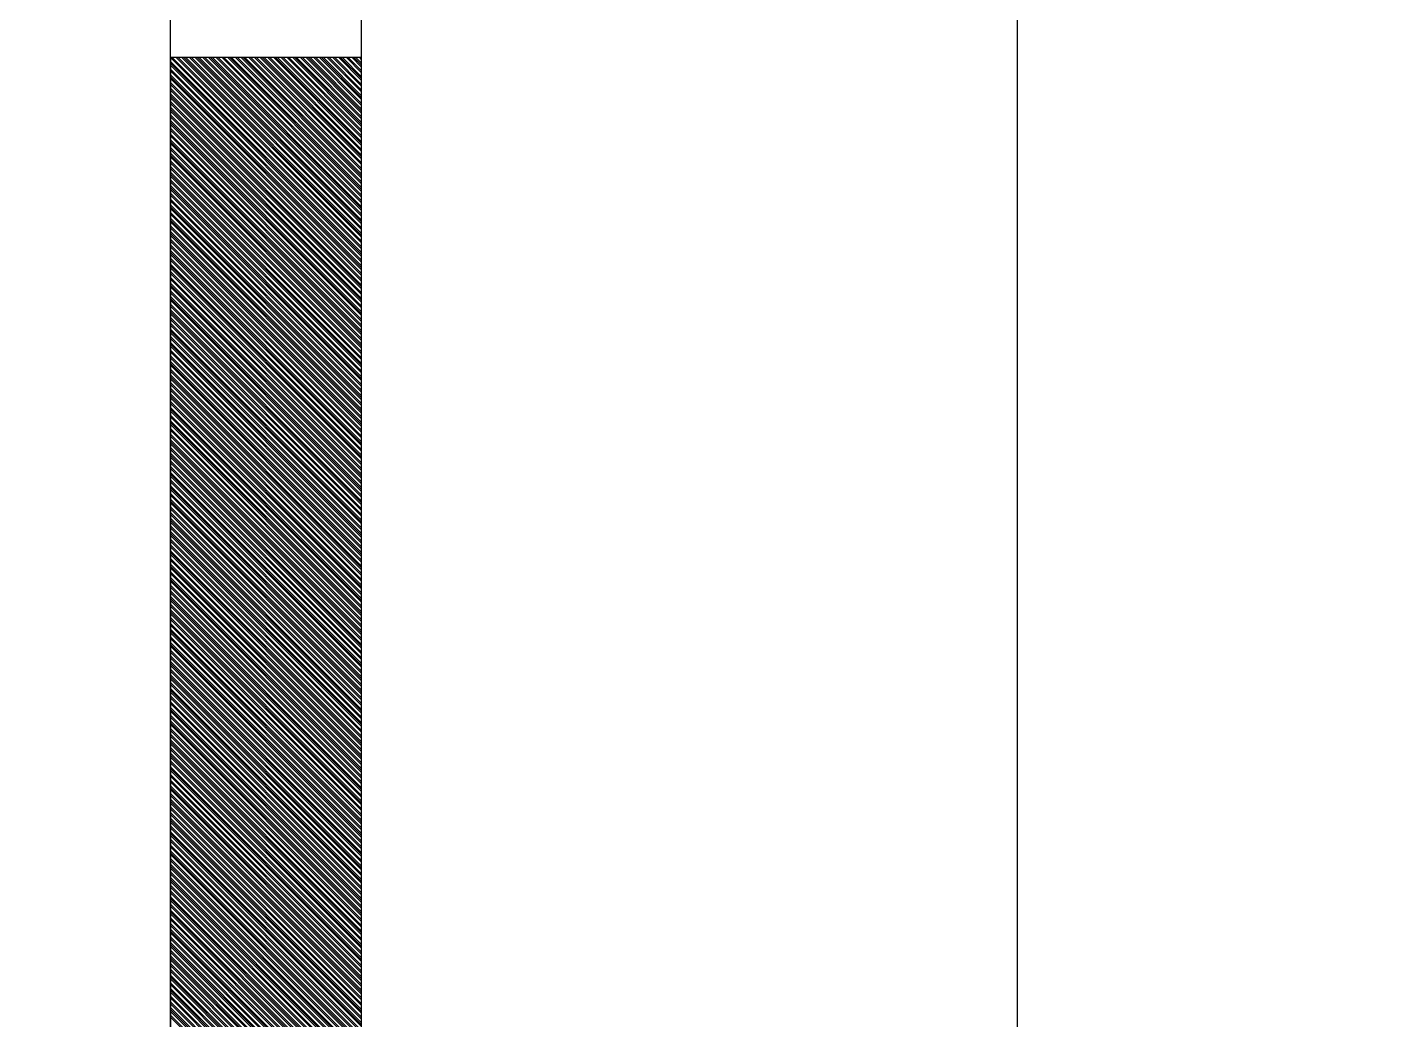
# Model space of a CAD drawing. Extents: x 731154 to 731744, y 4379381 to 4380408.
# Drawn here: x 731392.92 to 731399.99, y 4380335.97 to 4380341.17 of the extents above; entities that cross this region are included whole.
import ezdxf

# ---------------------------------------------------------------- set-up
doc = ezdxf.new("R2010")
doc.units = 0
doc.layers.get('0').update_dxf_attribs({"linetype": 'CONTINUOUS'})

msp = doc.modelspace()

# ---------------------------------------------------------------- linework, layer by layer
at = {"color": 0, "linetype": 'CONTINUOUS'}
for p, q in [((731393.67, 4380281.01), (731393.67, 4380381.01)), ((731393.67, 4380281.01), (731393.67, 4380381.01)), ((731394.67, 4380281.01), (731394.67, 4380381.01)), ((731394.67, 4380281.01), (731394.67, 4380381.01)), ((731394.67, 4380340.01), (731393.67, 4380341.01)), ((731394.67, 4380340.01), (731393.67, 4380341.01)), ((731394.67, 4380339.99), (731393.67, 4380340.99)), ((731394.67, 4380339.99), (731393.67, 4380340.99)), ((731394.67, 4380339.98), (731393.67, 4380340.98)), ((731394.67, 4380339.98), (731393.67, 4380340.98)), ((731394.67, 4380339.97), (731393.67, 4380340.97)), ((731394.67, 4380339.97), (731393.67, 4380340.97)), ((731394.67, 4380339.95), (731393.67, 4380340.95)), ((731394.67, 4380339.95), (731393.67, 4380340.95)), ((731394.67, 4380340.02), (731393.68, 4380341.01)), ((731394.67, 4380340.02), (731393.68, 4380341.01)), ((731394.67, 4380340.04), (731393.7, 4380341.01)), ((731394.67, 4380340.04), (731393.7, 4380341.01)), ((731394.67, 4380340.05), (731393.71, 4380341.01)), ((731394.67, 4380340.05), (731393.71, 4380341.01)), ((731394.67, 4380340.07), (731393.73, 4380341.01)), ((731394.67, 4380340.07), (731393.73, 4380341.01)), ((731394.67, 4380340.08), (731393.74, 4380341.01)), ((731394.67, 4380340.08), (731393.74, 4380341.01)), ((731394.67, 4380340.09), (731393.75, 4380341.01)), ((731394.67, 4380340.09), (731393.75, 4380341.01)), ((731394.67, 4380340.11), (731393.77, 4380341.01)), ((731394.67, 4380340.11), (731393.77, 4380341.01)), ((731394.67, 4380340.12), (731393.78, 4380341.01)), ((731394.67, 4380340.12), (731393.78, 4380341.01)), ((731394.67, 4380340.14), (731393.8, 4380341.01)), ((731394.67, 4380340.14), (731393.8, 4380341.01)), ((731394.67, 4380340.15), (731393.81, 4380341.01)), ((731394.67, 4380340.15), (731393.81, 4380341.01)), ((731394.67, 4380340.16), (731393.82, 4380341.01)), ((731394.67, 4380340.16), (731393.82, 4380341.01)), ((731394.67, 4380340.18), (731393.84, 4380341.01)), ((731394.67, 4380340.18), (731393.84, 4380341.01)), ((731394.67, 4380340.19), (731393.85, 4380341.01)), ((731394.67, 4380340.19), (731393.85, 4380341.01)), ((731394.67, 4380340.21), (731393.87, 4380341.01)), ((731394.67, 4380340.21), (731393.87, 4380341.01)), ((731394.67, 4380340.22), (731393.88, 4380341.01)), ((731394.67, 4380340.22), (731393.88, 4380341.01)), ((731394.67, 4380340.23), (731393.89, 4380341.01)), ((731394.67, 4380340.23), (731393.89, 4380341.01)), ((731394.67, 4380340.25), (731393.91, 4380341.01)), ((731394.67, 4380340.25), (731393.91, 4380341.01)), ((731394.67, 4380340.26), (731393.92, 4380341.01)), ((731394.67, 4380340.26), (731393.92, 4380341.01)), ((731394.67, 4380340.28), (731393.94, 4380341.01)), ((731394.67, 4380340.28), (731393.94, 4380341.01)), ((731394.67, 4380340.29), (731393.95, 4380341.01)), ((731394.67, 4380340.29), (731393.95, 4380341.01)), ((731394.67, 4380340.31), (731393.97, 4380341.01)), ((731394.67, 4380340.31), (731393.97, 4380341.01)), ((731394.67, 4380340.32), (731393.98, 4380341.01)), ((731394.67, 4380340.32), (731393.98, 4380341.01)), ((731394.67, 4380340.33), (731393.99, 4380341.01)), ((731394.67, 4380340.33), (731393.99, 4380341.01)), ((731394.67, 4380340.35), (731394.01, 4380341.01)), ((731394.67, 4380340.35), (731394.01, 4380341.01)), ((731394.67, 4380340.36), (731394.02, 4380341.01)), ((731394.67, 4380340.36), (731394.02, 4380341.01)), ((731394.67, 4380340.38), (731394.04, 4380341.01)), ((731394.67, 4380340.38), (731394.04, 4380341.01)), ((731394.67, 4380340.39), (731394.05, 4380341.01)), ((731394.67, 4380340.39), (731394.05, 4380341.01)), ((731394.67, 4380340.4), (731394.06, 4380341.01)), ((731394.67, 4380340.4), (731394.06, 4380341.01)), ((731394.67, 4380340.42), (731394.08, 4380341.01)), ((731394.67, 4380340.42), (731394.08, 4380341.01)), ((731394.67, 4380340.43), (731394.09, 4380341.01)), ((731394.67, 4380340.43), (731394.09, 4380341.01)), ((731394.67, 4380340.45), (731394.11, 4380341.01)), ((731394.67, 4380340.45), (731394.11, 4380341.01)), ((731394.67, 4380340.46), (731394.12, 4380341.01)), ((731394.67, 4380340.46), (731394.12, 4380341.01)), ((731394.67, 4380340.48), (731394.14, 4380341.01)), ((731394.67, 4380340.48), (731394.14, 4380341.01)), ((731394.67, 4380340.49), (731394.15, 4380341.01)), ((731394.67, 4380340.49), (731394.15, 4380341.01)), ((731394.67, 4380340.5), (731394.16, 4380341.01)), ((731394.67, 4380340.5), (731394.16, 4380341.01)), ((731394.67, 4380340.52), (731394.18, 4380341.01)), ((731394.67, 4380340.52), (731394.18, 4380341.01)), ((731394.67, 4380340.53), (731394.19, 4380341.01)), ((731394.67, 4380340.53), (731394.19, 4380341.01)), ((731394.67, 4380340.55), (731394.21, 4380341.01)), ((731394.67, 4380340.55), (731394.21, 4380341.01)), ((731394.67, 4380340.56), (731394.22, 4380341.01)), ((731394.67, 4380340.56), (731394.22, 4380341.01)), ((731394.67, 4380340.57), (731394.23, 4380341.01)), ((731394.67, 4380340.57), (731394.23, 4380341.01)), ((731394.67, 4380340.59), (731394.25, 4380341.01)), ((731394.67, 4380340.59), (731394.25, 4380341.01)), ((731394.67, 4380340.6), (731394.26, 4380341.01)), ((731394.67, 4380340.6), (731394.26, 4380341.01)), ((731394.67, 4380340.62), (731394.28, 4380341.01)), ((731394.67, 4380340.62), (731394.28, 4380341.01)), ((731394.67, 4380340.63), (731394.29, 4380341.01)), ((731394.67, 4380340.63), (731394.29, 4380341.01)), ((731394.67, 4380340.65), (731394.31, 4380341.01)), ((731394.67, 4380340.65), (731394.31, 4380341.01)), ((731394.67, 4380340.66), (731394.32, 4380341.01)), ((731394.67, 4380340.66), (731394.32, 4380341.01)), ((731394.67, 4380340.67), (731394.33, 4380341.01)), ((731394.67, 4380340.67), (731394.33, 4380341.01)), ((731394.67, 4380340.69), (731394.35, 4380341.01)), ((731394.67, 4380340.69), (731394.35, 4380341.01)), ((731394.67, 4380340.7), (731394.36, 4380341.01)), ((731394.67, 4380340.7), (731394.36, 4380341.01)), ((731394.67, 4380340.72), (731394.38, 4380341.01)), ((731394.67, 4380340.72), (731394.38, 4380341.01)), ((731394.67, 4380340.73), (731394.39, 4380341.01)), ((731394.67, 4380340.73), (731394.39, 4380341.01)), ((731394.67, 4380340.74), (731394.4, 4380341.01)), ((731394.67, 4380340.74), (731394.4, 4380341.01)), ((731394.67, 4380340.76), (731394.42, 4380341.01)), ((731394.67, 4380340.76), (731394.42, 4380341.01)), ((731394.67, 4380340.77), (731394.43, 4380341.01)), ((731394.67, 4380340.77), (731394.43, 4380341.01)), ((731394.67, 4380340.79), (731394.45, 4380341.01)), ((731394.67, 4380340.79), (731394.45, 4380341.01)), ((731394.67, 4380340.8), (731394.46, 4380341.01)), ((731394.67, 4380340.8), (731394.46, 4380341.01)), ((731394.67, 4380340.81), (731394.47, 4380341.01)), ((731394.67, 4380340.81), (731394.47, 4380341.01)), ((731394.67, 4380340.83), (731394.49, 4380341.01)), ((731394.67, 4380340.83), (731394.49, 4380341.01)), ((731394.67, 4380340.84), (731394.5, 4380341.01)), ((731394.67, 4380340.84), (731394.5, 4380341.01)), ((731394.67, 4380340.86), (731394.52, 4380341.01)), ((731394.67, 4380340.86), (731394.52, 4380341.01)), ((731394.67, 4380340.87), (731394.53, 4380341.01)), ((731394.67, 4380340.87), (731394.53, 4380341.01)), ((731394.67, 4380340.89), (731394.55, 4380341.01)), ((731394.67, 4380340.89), (731394.55, 4380341.01)), ((731394.67, 4380340.9), (731394.56, 4380341.01)), ((731394.67, 4380340.9), (731394.56, 4380341.01)), ((731394.67, 4380340.91), (731394.57, 4380341.01)), ((731394.67, 4380340.91), (731394.57, 4380341.01)), ((731394.67, 4380340.93), (731394.59, 4380341.01)), ((731394.67, 4380340.93), (731394.59, 4380341.01)), ((731394.67, 4380340.94), (731394.6, 4380341.01)), ((731394.67, 4380340.94), (731394.6, 4380341.01)), ((731394.67, 4380340.96), (731394.62, 4380341.01)), ((731394.67, 4380340.96), (731394.62, 4380341.01)), ((731394.67, 4380340.97), (731394.63, 4380341.01)), ((731394.67, 4380340.97), (731394.63, 4380341.01)), ((731394.67, 4380340.98), (731394.64, 4380341.01)), ((731394.67, 4380340.98), (731394.64, 4380341.01)), ((731394.67, 4380341), (731394.66, 4380341.01)), ((731394.67, 4380341), (731394.66, 4380341.01)), ((731394.67, 4380339.94), (731393.67, 4380340.94)), ((731394.67, 4380339.94), (731393.67, 4380340.94)), ((731394.67, 4380339.92), (731393.67, 4380340.92)), ((731394.67, 4380339.92), (731393.67, 4380340.92)), ((731394.67, 4380339.91), (731393.67, 4380340.91)), ((731394.67, 4380339.91), (731393.67, 4380340.91)), ((731394.67, 4380339.9), (731393.67, 4380340.9)), ((731394.67, 4380339.9), (731393.67, 4380340.9)), ((731394.67, 4380339.88), (731393.67, 4380340.88)), ((731394.67, 4380339.88), (731393.67, 4380340.88)), ((731394.67, 4380339.87), (731393.67, 4380340.87)), ((731394.67, 4380339.87), (731393.67, 4380340.87)), ((731394.67, 4380339.85), (731393.67, 4380340.85)), ((731394.67, 4380339.85), (731393.67, 4380340.85)), ((731394.67, 4380339.84), (731393.67, 4380340.84)), ((731394.67, 4380339.84), (731393.67, 4380340.84)), ((731394.67, 4380339.82), (731393.67, 4380340.82)), ((731394.67, 4380339.82), (731393.67, 4380340.82)), ((731394.67, 4380339.81), (731393.67, 4380340.81)), ((731394.67, 4380339.81), (731393.67, 4380340.81)), ((731394.67, 4380339.8), (731393.67, 4380340.8)), ((731394.67, 4380339.8), (731393.67, 4380340.8)), ((731394.67, 4380339.78), (731393.67, 4380340.78)), ((731394.67, 4380339.78), (731393.67, 4380340.78)), ((731394.67, 4380339.77), (731393.67, 4380340.77)), ((731394.67, 4380339.77), (731393.67, 4380340.77)), ((731394.67, 4380339.75), (731393.67, 4380340.75)), ((731394.67, 4380339.75), (731393.67, 4380340.75)), ((731394.67, 4380339.74), (731393.67, 4380340.74)), ((731394.67, 4380339.74), (731393.67, 4380340.74)), ((731394.67, 4380339.73), (731393.67, 4380340.73)), ((731394.67, 4380339.73), (731393.67, 4380340.73)), ((731394.67, 4380339.71), (731393.67, 4380340.71)), ((731394.67, 4380339.71), (731393.67, 4380340.71)), ((731394.67, 4380339.7), (731393.67, 4380340.7)), ((731394.67, 4380339.7), (731393.67, 4380340.7)), ((731394.67, 4380339.68), (731393.67, 4380340.68)), ((731394.67, 4380339.68), (731393.67, 4380340.68)), ((731394.67, 4380339.67), (731393.67, 4380340.67)), ((731394.67, 4380339.67), (731393.67, 4380340.67)), ((731394.67, 4380339.66), (731393.67, 4380340.66)), ((731394.67, 4380339.66), (731393.67, 4380340.66)), ((731394.67, 4380339.64), (731393.67, 4380340.64)), ((731394.67, 4380339.64), (731393.67, 4380340.64)), ((731394.67, 4380339.63), (731393.67, 4380340.63)), ((731394.67, 4380339.63), (731393.67, 4380340.63)), ((731394.67, 4380339.61), (731393.67, 4380340.61)), ((731394.67, 4380339.61), (731393.67, 4380340.61)), ((731394.67, 4380339.6), (731393.67, 4380340.6)), ((731394.67, 4380339.6), (731393.67, 4380340.6)), ((731394.67, 4380339.58), (731393.67, 4380340.58)), ((731394.67, 4380339.58), (731393.67, 4380340.58)), ((731394.67, 4380339.57), (731393.67, 4380340.57)), ((731394.67, 4380339.57), (731393.67, 4380340.57)), ((731394.67, 4380339.56), (731393.67, 4380340.56)), ((731394.67, 4380339.56), (731393.67, 4380340.56)), ((731394.67, 4380339.54), (731393.67, 4380340.54)), ((731394.67, 4380339.54), (731393.67, 4380340.54)), ((731394.67, 4380339.53), (731393.67, 4380340.53)), ((731394.67, 4380339.53), (731393.67, 4380340.53)), ((731394.67, 4380339.51), (731393.67, 4380340.51)), ((731394.67, 4380339.51), (731393.67, 4380340.51)), ((731394.67, 4380339.5), (731393.67, 4380340.5)), ((731394.67, 4380339.5), (731393.67, 4380340.5)), ((731394.67, 4380339.49), (731393.67, 4380340.49)), ((731394.67, 4380339.49), (731393.67, 4380340.49)), ((731394.67, 4380339.47), (731393.67, 4380340.47)), ((731394.67, 4380339.47), (731393.67, 4380340.47)), ((731394.67, 4380339.46), (731393.67, 4380340.46)), ((731394.67, 4380339.46), (731393.67, 4380340.46)), ((731394.67, 4380339.44), (731393.67, 4380340.44)), ((731394.67, 4380339.44), (731393.67, 4380340.44)), ((731394.67, 4380339.43), (731393.67, 4380340.43)), ((731394.67, 4380339.43), (731393.67, 4380340.43)), ((731394.67, 4380339.41), (731393.67, 4380340.41)), ((731394.67, 4380339.41), (731393.67, 4380340.41)), ((731394.67, 4380339.4), (731393.67, 4380340.4)), ((731394.67, 4380339.4), (731393.67, 4380340.4)), ((731394.67, 4380339.39), (731393.67, 4380340.39)), ((731394.67, 4380339.39), (731393.67, 4380340.39)), ((731394.67, 4380339.37), (731393.67, 4380340.37)), ((731394.67, 4380339.37), (731393.67, 4380340.37)), ((731394.67, 4380339.36), (731393.67, 4380340.36)), ((731394.67, 4380339.36), (731393.67, 4380340.36)), ((731394.67, 4380339.34), (731393.67, 4380340.34)), ((731394.67, 4380339.34), (731393.67, 4380340.34)), ((731394.67, 4380339.33), (731393.67, 4380340.33)), ((731394.67, 4380339.33), (731393.67, 4380340.33)), ((731394.67, 4380339.32), (731393.67, 4380340.32)), ((731394.67, 4380339.32), (731393.67, 4380340.32)), ((731394.67, 4380339.3), (731393.67, 4380340.3)), ((731394.67, 4380339.3), (731393.67, 4380340.3)), ((731394.67, 4380339.29), (731393.67, 4380340.29)), ((731394.67, 4380339.29), (731393.67, 4380340.29)), ((731394.67, 4380339.27), (731393.67, 4380340.27)), ((731394.67, 4380339.27), (731393.67, 4380340.27)), ((731394.67, 4380339.26), (731393.67, 4380340.26)), ((731394.67, 4380339.26), (731393.67, 4380340.26)), ((731394.67, 4380339.24), (731393.67, 4380340.24)), ((731394.67, 4380339.24), (731393.67, 4380340.24)), ((731394.67, 4380339.23), (731393.67, 4380340.23)), ((731394.67, 4380339.23), (731393.67, 4380340.23)), ((731394.67, 4380339.22), (731393.67, 4380340.22)), ((731394.67, 4380339.22), (731393.67, 4380340.22)), ((731394.67, 4380339.2), (731393.67, 4380340.2)), ((731394.67, 4380339.2), (731393.67, 4380340.2)), ((731394.67, 4380339.19), (731393.67, 4380340.19)), ((731394.67, 4380339.19), (731393.67, 4380340.19)), ((731394.67, 4380339.17), (731393.67, 4380340.17)), ((731394.67, 4380339.17), (731393.67, 4380340.17)), ((731394.67, 4380339.16), (731393.67, 4380340.16)), ((731394.67, 4380339.16), (731393.67, 4380340.16)), ((731394.67, 4380339.15), (731393.67, 4380340.15)), ((731394.67, 4380339.15), (731393.67, 4380340.15)), ((731394.67, 4380339.13), (731393.67, 4380340.13)), ((731394.67, 4380339.13), (731393.67, 4380340.13)), ((731394.67, 4380339.12), (731393.67, 4380340.12)), ((731394.67, 4380339.12), (731393.67, 4380340.12)), ((731394.67, 4380339.1), (731393.67, 4380340.1)), ((731394.67, 4380339.1), (731393.67, 4380340.1)), ((731394.67, 4380339.09), (731393.67, 4380340.09)), ((731394.67, 4380339.09), (731393.67, 4380340.09)), ((731394.67, 4380339.08), (731393.67, 4380340.08)), ((731394.67, 4380339.08), (731393.67, 4380340.08)), ((731394.67, 4380339.06), (731393.67, 4380340.06)), ((731394.67, 4380339.06), (731393.67, 4380340.06)), ((731394.67, 4380339.05), (731393.67, 4380340.05)), ((731394.67, 4380339.05), (731393.67, 4380340.05)), ((731394.67, 4380339.03), (731393.67, 4380340.03)), ((731394.67, 4380339.03), (731393.67, 4380340.03)), ((731394.67, 4380339.02), (731393.67, 4380340.02)), ((731394.67, 4380339.02), (731393.67, 4380340.02)), ((731394.67, 4380339), (731393.67, 4380340)), ((731394.67, 4380339), (731393.67, 4380340)), ((731394.67, 4380338.99), (731393.67, 4380339.99)), ((731394.67, 4380338.99), (731393.67, 4380339.99)), ((731394.67, 4380338.98), (731393.67, 4380339.98)), ((731394.67, 4380338.98), (731393.67, 4380339.98)), ((731394.67, 4380338.96), (731393.67, 4380339.96)), ((731394.67, 4380338.96), (731393.67, 4380339.96)), ((731394.67, 4380338.95), (731393.67, 4380339.95)), ((731394.67, 4380338.95), (731393.67, 4380339.95)), ((731394.67, 4380338.93), (731393.67, 4380339.93)), ((731394.67, 4380338.93), (731393.67, 4380339.93)), ((731394.67, 4380338.92), (731393.67, 4380339.92)), ((731394.67, 4380338.92), (731393.67, 4380339.92)), ((731394.67, 4380338.91), (731393.67, 4380339.91)), ((731394.67, 4380338.91), (731393.67, 4380339.91)), ((731394.67, 4380338.89), (731393.67, 4380339.89)), ((731394.67, 4380338.89), (731393.67, 4380339.89)), ((731394.67, 4380338.88), (731393.67, 4380339.88)), ((731394.67, 4380338.88), (731393.67, 4380339.88)), ((731394.67, 4380338.86), (731393.67, 4380339.86)), ((731394.67, 4380338.86), (731393.67, 4380339.86)), ((731394.67, 4380338.85), (731393.67, 4380339.85)), ((731394.67, 4380338.85), (731393.67, 4380339.85)), ((731394.67, 4380338.83), (731393.67, 4380339.83)), ((731394.67, 4380338.83), (731393.67, 4380339.83)), ((731394.67, 4380338.82), (731393.67, 4380339.82)), ((731394.67, 4380338.82), (731393.67, 4380339.82)), ((731394.67, 4380338.81), (731393.67, 4380339.81)), ((731394.67, 4380338.81), (731393.67, 4380339.81)), ((731394.67, 4380338.79), (731393.67, 4380339.79)), ((731394.67, 4380338.79), (731393.67, 4380339.79)), ((731394.67, 4380338.78), (731393.67, 4380339.78)), ((731394.67, 4380338.78), (731393.67, 4380339.78)), ((731394.67, 4380338.76), (731393.67, 4380339.76)), ((731394.67, 4380338.76), (731393.67, 4380339.76)), ((731394.67, 4380338.75), (731393.67, 4380339.75)), ((731394.67, 4380338.75), (731393.67, 4380339.75)), ((731394.67, 4380338.74), (731393.67, 4380339.74)), ((731394.67, 4380338.74), (731393.67, 4380339.74)), ((731394.67, 4380338.72), (731393.67, 4380339.72)), ((731394.67, 4380338.72), (731393.67, 4380339.72)), ((731394.67, 4380338.71), (731393.67, 4380339.71)), ((731394.67, 4380338.71), (731393.67, 4380339.71)), ((731394.67, 4380338.69), (731393.67, 4380339.69)), ((731394.67, 4380338.69), (731393.67, 4380339.69)), ((731394.67, 4380338.68), (731393.67, 4380339.68)), ((731394.67, 4380338.68), (731393.67, 4380339.68)), ((731394.67, 4380338.67), (731393.67, 4380339.67)), ((731394.67, 4380338.67), (731393.67, 4380339.67)), ((731394.67, 4380338.65), (731393.67, 4380339.65)), ((731394.67, 4380338.65), (731393.67, 4380339.65)), ((731394.67, 4380338.64), (731393.67, 4380339.64)), ((731394.67, 4380338.64), (731393.67, 4380339.64)), ((731394.67, 4380338.62), (731393.67, 4380339.62)), ((731394.67, 4380338.62), (731393.67, 4380339.62)), ((731394.67, 4380338.61), (731393.67, 4380339.61)), ((731394.67, 4380338.61), (731393.67, 4380339.61)), ((731394.67, 4380338.59), (731393.67, 4380339.59)), ((731394.67, 4380338.59), (731393.67, 4380339.59)), ((731394.67, 4380338.58), (731393.67, 4380339.58)), ((731394.67, 4380338.58), (731393.67, 4380339.58)), ((731394.67, 4380338.57), (731393.67, 4380339.57)), ((731394.67, 4380338.57), (731393.67, 4380339.57)), ((731394.67, 4380338.55), (731393.67, 4380339.55)), ((731394.67, 4380338.55), (731393.67, 4380339.55)), ((731394.67, 4380338.54), (731393.67, 4380339.54)), ((731394.67, 4380338.54), (731393.67, 4380339.54)), ((731394.67, 4380338.52), (731393.67, 4380339.52)), ((731394.67, 4380338.52), (731393.67, 4380339.52)), ((731394.67, 4380338.51), (731393.67, 4380339.51)), ((731394.67, 4380338.51), (731393.67, 4380339.51)), ((731394.67, 4380338.5), (731393.67, 4380339.5)), ((731394.67, 4380338.5), (731393.67, 4380339.5)), ((731394.67, 4380338.48), (731393.67, 4380339.48)), ((731394.67, 4380338.48), (731393.67, 4380339.48)), ((731394.67, 4380338.47), (731393.67, 4380339.47)), ((731394.67, 4380338.47), (731393.67, 4380339.47)), ((731394.67, 4380338.45), (731393.67, 4380339.45)), ((731394.67, 4380338.45), (731393.67, 4380339.45)), ((731394.67, 4380338.44), (731393.67, 4380339.44)), ((731394.67, 4380338.44), (731393.67, 4380339.44)), ((731394.67, 4380338.42), (731393.67, 4380339.42)), ((731394.67, 4380338.42), (731393.67, 4380339.42)), ((731394.67, 4380338.41), (731393.67, 4380339.41)), ((731394.67, 4380338.41), (731393.67, 4380339.41)), ((731394.67, 4380338.4), (731393.67, 4380339.4)), ((731394.67, 4380338.4), (731393.67, 4380339.4)), ((731394.67, 4380338.38), (731393.67, 4380339.38)), ((731394.67, 4380338.38), (731393.67, 4380339.38)), ((731394.67, 4380338.37), (731393.67, 4380339.37)), ((731394.67, 4380338.37), (731393.67, 4380339.37)), ((731394.67, 4380338.35), (731393.67, 4380339.35)), ((731394.67, 4380338.35), (731393.67, 4380339.35)), ((731394.67, 4380338.34), (731393.67, 4380339.34)), ((731394.67, 4380338.34), (731393.67, 4380339.34)), ((731394.67, 4380338.33), (731393.67, 4380339.33)), ((731394.67, 4380338.33), (731393.67, 4380339.33)), ((731394.67, 4380338.31), (731393.67, 4380339.31)), ((731394.67, 4380338.31), (731393.67, 4380339.31)), ((731394.67, 4380338.3), (731393.67, 4380339.3)), ((731394.67, 4380338.3), (731393.67, 4380339.3)), ((731394.67, 4380338.28), (731393.67, 4380339.28)), ((731394.67, 4380338.28), (731393.67, 4380339.28)), ((731394.67, 4380338.27), (731393.67, 4380339.27)), ((731394.67, 4380338.27), (731393.67, 4380339.27)), ((731394.67, 4380338.25), (731393.67, 4380339.25)), ((731394.67, 4380338.25), (731393.67, 4380339.25)), ((731394.67, 4380338.24), (731393.67, 4380339.24)), ((731394.67, 4380338.24), (731393.67, 4380339.24)), ((731394.67, 4380338.23), (731393.67, 4380339.23)), ((731394.67, 4380338.23), (731393.67, 4380339.23)), ((731394.67, 4380338.21), (731393.67, 4380339.21)), ((731394.67, 4380338.21), (731393.67, 4380339.21)), ((731394.67, 4380338.2), (731393.67, 4380339.2)), ((731394.67, 4380338.2), (731393.67, 4380339.2)), ((731394.67, 4380338.18), (731393.67, 4380339.18)), ((731394.67, 4380338.18), (731393.67, 4380339.18)), ((731394.67, 4380338.17), (731393.67, 4380339.17)), ((731394.67, 4380338.17), (731393.67, 4380339.17)), ((731394.67, 4380338.16), (731393.67, 4380339.16)), ((731394.67, 4380338.16), (731393.67, 4380339.16)), ((731394.67, 4380338.14), (731393.67, 4380339.14)), ((731394.67, 4380338.14), (731393.67, 4380339.14)), ((731394.67, 4380338.13), (731393.67, 4380339.13)), ((731394.67, 4380338.13), (731393.67, 4380339.13)), ((731394.67, 4380338.11), (731393.67, 4380339.11)), ((731394.67, 4380338.11), (731393.67, 4380339.11)), ((731394.67, 4380338.1), (731393.67, 4380339.1)), ((731394.67, 4380338.1), (731393.67, 4380339.1)), ((731394.67, 4380338.09), (731393.67, 4380339.09)), ((731394.67, 4380338.09), (731393.67, 4380339.09)), ((731394.67, 4380338.07), (731393.67, 4380339.07)), ((731394.67, 4380338.07), (731393.67, 4380339.07)), ((731394.67, 4380338.06), (731393.67, 4380339.06)), ((731394.67, 4380338.06), (731393.67, 4380339.06)), ((731394.67, 4380338.04), (731393.67, 4380339.04)), ((731394.67, 4380338.04), (731393.67, 4380339.04)), ((731394.67, 4380338.03), (731393.67, 4380339.03)), ((731394.67, 4380338.03), (731393.67, 4380339.03)), ((731394.67, 4380338.01), (731393.67, 4380339.01)), ((731394.67, 4380338.01), (731393.67, 4380339.01)), ((731394.67, 4380338), (731393.67, 4380339)), ((731394.67, 4380338), (731393.67, 4380339)), ((731394.67, 4380337.99), (731393.67, 4380338.99)), ((731394.67, 4380337.99), (731393.67, 4380338.99)), ((731394.67, 4380337.97), (731393.67, 4380338.97)), ((731394.67, 4380337.97), (731393.67, 4380338.97)), ((731394.67, 4380337.96), (731393.67, 4380338.96)), ((731394.67, 4380337.96), (731393.67, 4380338.96)), ((731394.67, 4380337.94), (731393.67, 4380338.94)), ((731394.67, 4380337.94), (731393.67, 4380338.94)), ((731394.67, 4380337.93), (731393.67, 4380338.93)), ((731394.67, 4380337.93), (731393.67, 4380338.93)), ((731394.67, 4380337.92), (731393.67, 4380338.92)), ((731394.67, 4380337.92), (731393.67, 4380338.92)), ((731394.67, 4380337.9), (731393.67, 4380338.9)), ((731394.67, 4380337.9), (731393.67, 4380338.9)), ((731394.67, 4380337.89), (731393.67, 4380338.89)), ((731394.67, 4380337.89), (731393.67, 4380338.89)), ((731394.67, 4380337.87), (731393.67, 4380338.87)), ((731394.67, 4380337.87), (731393.67, 4380338.87)), ((731394.67, 4380337.86), (731393.67, 4380338.86)), ((731394.67, 4380337.86), (731393.67, 4380338.86)), ((731394.67, 4380337.84), (731393.67, 4380338.84)), ((731394.67, 4380337.84), (731393.67, 4380338.84)), ((731394.67, 4380337.83), (731393.67, 4380338.83)), ((731394.67, 4380337.83), (731393.67, 4380338.83)), ((731394.67, 4380337.82), (731393.67, 4380338.82)), ((731394.67, 4380337.82), (731393.67, 4380338.82)), ((731394.67, 4380337.8), (731393.67, 4380338.8)), ((731394.67, 4380337.8), (731393.67, 4380338.8)), ((731394.67, 4380337.79), (731393.67, 4380338.79)), ((731394.67, 4380337.79), (731393.67, 4380338.79)), ((731394.67, 4380337.77), (731393.67, 4380338.77)), ((731394.67, 4380337.77), (731393.67, 4380338.77)), ((731394.67, 4380337.76), (731393.67, 4380338.76)), ((731394.67, 4380337.76), (731393.67, 4380338.76)), ((731394.67, 4380337.75), (731393.67, 4380338.75)), ((731394.67, 4380337.75), (731393.67, 4380338.75)), ((731394.67, 4380337.73), (731393.67, 4380338.73)), ((731394.67, 4380337.73), (731393.67, 4380338.73)), ((731394.67, 4380337.72), (731393.67, 4380338.72)), ((731394.67, 4380337.72), (731393.67, 4380338.72)), ((731394.67, 4380337.7), (731393.67, 4380338.7)), ((731394.67, 4380337.7), (731393.67, 4380338.7)), ((731394.67, 4380337.69), (731393.67, 4380338.69)), ((731394.67, 4380337.69), (731393.67, 4380338.69)), ((731394.67, 4380337.68), (731393.67, 4380338.68)), ((731394.67, 4380337.68), (731393.67, 4380338.68)), ((731394.67, 4380337.66), (731393.67, 4380338.66)), ((731394.67, 4380337.66), (731393.67, 4380338.66)), ((731394.67, 4380337.65), (731393.67, 4380338.65)), ((731394.67, 4380337.65), (731393.67, 4380338.65)), ((731394.67, 4380337.63), (731393.67, 4380338.63)), ((731394.67, 4380337.63), (731393.67, 4380338.63)), ((731394.67, 4380337.62), (731393.67, 4380338.62)), ((731394.67, 4380337.62), (731393.67, 4380338.62)), ((731394.67, 4380337.6), (731393.67, 4380338.6)), ((731394.67, 4380337.6), (731393.67, 4380338.6)), ((731394.67, 4380337.59), (731393.67, 4380338.59)), ((731394.67, 4380337.59), (731393.67, 4380338.59)), ((731394.67, 4380337.58), (731393.67, 4380338.58)), ((731394.67, 4380337.58), (731393.67, 4380338.58)), ((731394.67, 4380337.56), (731393.67, 4380338.56)), ((731394.67, 4380337.56), (731393.67, 4380338.56)), ((731394.67, 4380337.55), (731393.67, 4380338.55)), ((731394.67, 4380337.55), (731393.67, 4380338.55)), ((731394.67, 4380337.53), (731393.67, 4380338.53)), ((731394.67, 4380337.53), (731393.67, 4380338.53)), ((731394.67, 4380337.52), (731393.67, 4380338.52)), ((731394.67, 4380337.52), (731393.67, 4380338.52)), ((731394.67, 4380337.51), (731393.67, 4380338.51)), ((731394.67, 4380337.51), (731393.67, 4380338.51)), ((731394.67, 4380337.49), (731393.67, 4380338.49)), ((731394.67, 4380337.49), (731393.67, 4380338.49)), ((731394.67, 4380337.48), (731393.67, 4380338.48)), ((731394.67, 4380337.48), (731393.67, 4380338.48)), ((731394.67, 4380337.46), (731393.67, 4380338.46)), ((731394.67, 4380337.46), (731393.67, 4380338.46)), ((731394.67, 4380337.45), (731393.67, 4380338.45)), ((731394.67, 4380337.45), (731393.67, 4380338.45)), ((731394.67, 4380337.43), (731393.67, 4380338.43)), ((731394.67, 4380337.43), (731393.67, 4380338.43)), ((731394.67, 4380337.42), (731393.67, 4380338.42)), ((731394.67, 4380337.42), (731393.67, 4380338.42)), ((731394.67, 4380337.41), (731393.67, 4380338.41)), ((731394.67, 4380337.41), (731393.67, 4380338.41)), ((731394.67, 4380337.39), (731393.67, 4380338.39)), ((731394.67, 4380337.39), (731393.67, 4380338.39)), ((731394.67, 4380337.38), (731393.67, 4380338.38)), ((731394.67, 4380337.38), (731393.67, 4380338.38)), ((731394.67, 4380337.36), (731393.67, 4380338.36)), ((731394.67, 4380337.36), (731393.67, 4380338.36)), ((731394.67, 4380337.35), (731393.67, 4380338.35)), ((731394.67, 4380337.35), (731393.67, 4380338.35)), ((731394.67, 4380337.34), (731393.67, 4380338.34)), ((731394.67, 4380337.34), (731393.67, 4380338.34)), ((731394.67, 4380337.32), (731393.67, 4380338.32)), ((731394.67, 4380337.32), (731393.67, 4380338.32)), ((731394.67, 4380337.31), (731393.67, 4380338.31)), ((731394.67, 4380337.31), (731393.67, 4380338.31)), ((731394.67, 4380337.29), (731393.67, 4380338.29)), ((731394.67, 4380337.29), (731393.67, 4380338.29)), ((731394.67, 4380337.28), (731393.67, 4380338.28)), ((731394.67, 4380337.28), (731393.67, 4380338.28)), ((731394.67, 4380337.27), (731393.67, 4380338.27)), ((731394.67, 4380337.27), (731393.67, 4380338.27)), ((731394.67, 4380337.25), (731393.67, 4380338.25)), ((731394.67, 4380337.25), (731393.67, 4380338.25)), ((731394.67, 4380337.24), (731393.67, 4380338.24)), ((731394.67, 4380337.24), (731393.67, 4380338.24)), ((731394.67, 4380337.22), (731393.67, 4380338.22)), ((731394.67, 4380337.22), (731393.67, 4380338.22)), ((731394.67, 4380337.21), (731393.67, 4380338.21)), ((731394.67, 4380337.21), (731393.67, 4380338.21)), ((731394.67, 4380337.19), (731393.67, 4380338.19)), ((731394.67, 4380337.19), (731393.67, 4380338.19)), ((731394.67, 4380337.18), (731393.67, 4380338.18)), ((731394.67, 4380337.18), (731393.67, 4380338.18)), ((731394.67, 4380337.17), (731393.67, 4380338.17)), ((731394.67, 4380337.17), (731393.67, 4380338.17)), ((731394.67, 4380337.15), (731393.67, 4380338.15)), ((731394.67, 4380337.15), (731393.67, 4380338.15)), ((731394.67, 4380337.14), (731393.67, 4380338.14)), ((731394.67, 4380337.14), (731393.67, 4380338.14)), ((731394.67, 4380337.12), (731393.67, 4380338.12)), ((731394.67, 4380337.12), (731393.67, 4380338.12)), ((731394.67, 4380337.11), (731393.67, 4380338.11)), ((731394.67, 4380337.11), (731393.67, 4380338.11)), ((731394.67, 4380337.1), (731393.67, 4380338.1)), ((731394.67, 4380337.1), (731393.67, 4380338.1)), ((731394.67, 4380337.08), (731393.67, 4380338.08)), ((731394.67, 4380337.08), (731393.67, 4380338.08)), ((731394.67, 4380337.07), (731393.67, 4380338.07)), ((731394.67, 4380337.07), (731393.67, 4380338.07)), ((731394.67, 4380337.05), (731393.67, 4380338.05)), ((731394.67, 4380337.05), (731393.67, 4380338.05)), ((731394.67, 4380337.04), (731393.67, 4380338.04)), ((731394.67, 4380337.04), (731393.67, 4380338.04)), ((731394.67, 4380337.02), (731393.67, 4380338.02)), ((731394.67, 4380337.02), (731393.67, 4380338.02)), ((731394.67, 4380337.01), (731393.67, 4380338.01)), ((731394.67, 4380337.01), (731393.67, 4380338.01)), ((731394.67, 4380337), (731393.67, 4380338)), ((731394.67, 4380337), (731393.67, 4380338)), ((731394.67, 4380336.98), (731393.67, 4380337.98)), ((731394.67, 4380336.98), (731393.67, 4380337.98)), ((731394.67, 4380336.97), (731393.67, 4380337.97)), ((731394.67, 4380336.97), (731393.67, 4380337.97)), ((731394.67, 4380336.95), (731393.67, 4380337.95)), ((731394.67, 4380336.95), (731393.67, 4380337.95)), ((731394.67, 4380336.94), (731393.67, 4380337.94)), ((731394.67, 4380336.94), (731393.67, 4380337.94)), ((731394.67, 4380336.93), (731393.67, 4380337.93)), ((731394.67, 4380336.93), (731393.67, 4380337.93)), ((731394.67, 4380336.91), (731393.67, 4380337.91)), ((731394.67, 4380336.91), (731393.67, 4380337.91)), ((731394.67, 4380336.9), (731393.67, 4380337.9)), ((731394.67, 4380336.9), (731393.67, 4380337.9)), ((731394.67, 4380336.88), (731393.67, 4380337.88)), ((731394.67, 4380336.88), (731393.67, 4380337.88)), ((731394.67, 4380336.87), (731393.67, 4380337.87)), ((731394.67, 4380336.87), (731393.67, 4380337.87)), ((731394.67, 4380336.85), (731393.67, 4380337.85)), ((731394.67, 4380336.85), (731393.67, 4380337.85)), ((731394.67, 4380336.84), (731393.67, 4380337.84)), ((731394.67, 4380336.84), (731393.67, 4380337.84)), ((731394.67, 4380336.83), (731393.67, 4380337.83)), ((731394.67, 4380336.83), (731393.67, 4380337.83)), ((731394.67, 4380336.81), (731393.67, 4380337.81)), ((731394.67, 4380336.81), (731393.67, 4380337.81)), ((731394.67, 4380336.8), (731393.67, 4380337.8)), ((731394.67, 4380336.8), (731393.67, 4380337.8)), ((731394.67, 4380336.78), (731393.67, 4380337.78)), ((731394.67, 4380336.78), (731393.67, 4380337.78)), ((731394.67, 4380336.77), (731393.67, 4380337.77)), ((731394.67, 4380336.77), (731393.67, 4380337.77)), ((731394.67, 4380336.76), (731393.67, 4380337.76)), ((731394.67, 4380336.76), (731393.67, 4380337.76)), ((731394.67, 4380336.74), (731393.67, 4380337.74)), ((731394.67, 4380336.74), (731393.67, 4380337.74)), ((731394.67, 4380336.73), (731393.67, 4380337.73)), ((731394.67, 4380336.73), (731393.67, 4380337.73)), ((731394.67, 4380336.71), (731393.67, 4380337.71)), ((731394.67, 4380336.71), (731393.67, 4380337.71)), ((731394.67, 4380336.7), (731393.67, 4380337.7)), ((731394.67, 4380336.7), (731393.67, 4380337.7)), ((731394.67, 4380336.69), (731393.67, 4380337.69)), ((731394.67, 4380336.69), (731393.67, 4380337.69)), ((731394.67, 4380336.67), (731393.67, 4380337.67)), ((731394.67, 4380336.67), (731393.67, 4380337.67)), ((731394.67, 4380336.66), (731393.67, 4380337.66)), ((731394.67, 4380336.66), (731393.67, 4380337.66)), ((731394.67, 4380336.64), (731393.67, 4380337.64)), ((731394.67, 4380336.64), (731393.67, 4380337.64)), ((731394.67, 4380336.63), (731393.67, 4380337.63)), ((731394.67, 4380336.63), (731393.67, 4380337.63)), ((731394.67, 4380336.61), (731393.67, 4380337.61)), ((731394.67, 4380336.61), (731393.67, 4380337.61)), ((731394.67, 4380336.6), (731393.67, 4380337.6)), ((731394.67, 4380336.6), (731393.67, 4380337.6)), ((731394.67, 4380336.59), (731393.67, 4380337.59)), ((731394.67, 4380336.59), (731393.67, 4380337.59)), ((731394.67, 4380336.57), (731393.67, 4380337.57)), ((731394.67, 4380336.57), (731393.67, 4380337.57)), ((731394.67, 4380336.56), (731393.67, 4380337.56)), ((731394.67, 4380336.56), (731393.67, 4380337.56)), ((731394.67, 4380336.54), (731393.67, 4380337.54)), ((731394.67, 4380336.54), (731393.67, 4380337.54)), ((731394.67, 4380336.53), (731393.67, 4380337.53)), ((731394.67, 4380336.53), (731393.67, 4380337.53)), ((731394.67, 4380336.52), (731393.67, 4380337.52)), ((731394.67, 4380336.52), (731393.67, 4380337.52)), ((731394.67, 4380336.5), (731393.67, 4380337.5)), ((731394.67, 4380336.5), (731393.67, 4380337.5)), ((731394.67, 4380336.49), (731393.67, 4380337.49)), ((731394.67, 4380336.49), (731393.67, 4380337.49)), ((731394.67, 4380336.47), (731393.67, 4380337.47)), ((731394.67, 4380336.47), (731393.67, 4380337.47)), ((731394.67, 4380336.46), (731393.67, 4380337.46)), ((731394.67, 4380336.46), (731393.67, 4380337.46)), ((731394.67, 4380336.44), (731393.67, 4380337.44)), ((731394.67, 4380336.44), (731393.67, 4380337.44)), ((731394.67, 4380336.43), (731393.67, 4380337.43)), ((731394.67, 4380336.43), (731393.67, 4380337.43)), ((731394.67, 4380336.42), (731393.67, 4380337.42)), ((731394.67, 4380336.42), (731393.67, 4380337.42)), ((731394.67, 4380336.4), (731393.67, 4380337.4)), ((731394.67, 4380336.4), (731393.67, 4380337.4)), ((731394.67, 4380336.39), (731393.67, 4380337.39)), ((731394.67, 4380336.39), (731393.67, 4380337.39)), ((731394.67, 4380336.37), (731393.67, 4380337.37)), ((731394.67, 4380336.37), (731393.67, 4380337.37)), ((731394.67, 4380336.36), (731393.67, 4380337.36)), ((731394.67, 4380336.36), (731393.67, 4380337.36)), ((731394.67, 4380336.35), (731393.67, 4380337.35)), ((731394.67, 4380336.35), (731393.67, 4380337.35)), ((731394.67, 4380336.33), (731393.67, 4380337.33)), ((731394.67, 4380336.33), (731393.67, 4380337.33)), ((731394.67, 4380336.32), (731393.67, 4380337.32)), ((731394.67, 4380336.32), (731393.67, 4380337.32)), ((731394.67, 4380336.3), (731393.67, 4380337.3)), ((731394.67, 4380336.3), (731393.67, 4380337.3)), ((731394.67, 4380336.29), (731393.67, 4380337.29)), ((731394.67, 4380336.29), (731393.67, 4380337.29)), ((731394.67, 4380336.28), (731393.67, 4380337.28)), ((731394.67, 4380336.28), (731393.67, 4380337.28)), ((731394.67, 4380336.26), (731393.67, 4380337.26)), ((731394.67, 4380336.26), (731393.67, 4380337.26)), ((731394.67, 4380336.25), (731393.67, 4380337.25)), ((731394.67, 4380336.25), (731393.67, 4380337.25)), ((731394.67, 4380336.23), (731393.67, 4380337.23)), ((731394.67, 4380336.23), (731393.67, 4380337.23)), ((731394.67, 4380336.22), (731393.67, 4380337.22)), ((731394.67, 4380336.22), (731393.67, 4380337.22)), ((731394.67, 4380336.2), (731393.67, 4380337.2)), ((731394.67, 4380336.2), (731393.67, 4380337.2)), ((731394.67, 4380336.19), (731393.67, 4380337.19)), ((731394.67, 4380336.19), (731393.67, 4380337.19)), ((731394.67, 4380336.18), (731393.67, 4380337.18)), ((731394.67, 4380336.18), (731393.67, 4380337.18)), ((731394.67, 4380336.16), (731393.67, 4380337.16)), ((731394.67, 4380336.16), (731393.67, 4380337.16)), ((731394.67, 4380336.15), (731393.67, 4380337.15)), ((731394.67, 4380336.15), (731393.67, 4380337.15)), ((731394.67, 4380336.13), (731393.67, 4380337.13)), ((731394.67, 4380336.13), (731393.67, 4380337.13)), ((731394.67, 4380336.12), (731393.67, 4380337.12)), ((731394.67, 4380336.12), (731393.67, 4380337.12)), ((731394.67, 4380336.11), (731393.67, 4380337.11)), ((731394.67, 4380336.11), (731393.67, 4380337.11)), ((731394.67, 4380336.09), (731393.67, 4380337.09)), ((731394.67, 4380336.09), (731393.67, 4380337.09)), ((731394.67, 4380336.08), (731393.67, 4380337.08)), ((731394.67, 4380336.08), (731393.67, 4380337.08)), ((731394.67, 4380336.06), (731393.67, 4380337.06)), ((731394.67, 4380336.06), (731393.67, 4380337.06)), ((731394.67, 4380336.05), (731393.67, 4380337.05)), ((731394.67, 4380336.05), (731393.67, 4380337.05)), ((731394.67, 4380336.03), (731393.67, 4380337.03)), ((731394.67, 4380336.03), (731393.67, 4380337.03)), ((731394.67, 4380336.02), (731393.67, 4380337.02)), ((731394.67, 4380336.02), (731393.67, 4380337.02)), ((731394.67, 4380336.01), (731393.67, 4380337.01)), ((731394.67, 4380336.01), (731393.67, 4380337.01)), ((731394.67, 4380335.99), (731393.67, 4380336.99)), ((731394.67, 4380335.99), (731393.67, 4380336.99)), ((731394.67, 4380335.98), (731393.67, 4380336.98)), ((731394.67, 4380335.98), (731393.67, 4380336.98)), ((731394.67, 4380335.96), (731393.67, 4380336.96)), ((731394.67, 4380335.96), (731393.67, 4380336.96)), ((731394.67, 4380335.95), (731393.67, 4380336.95)), ((731394.67, 4380335.95), (731393.67, 4380336.95)), ((731394.67, 4380335.94), (731393.67, 4380336.94)), ((731394.67, 4380335.94), (731393.67, 4380336.94)), ((731394.67, 4380335.92), (731393.67, 4380336.92)), ((731394.67, 4380335.92), (731393.67, 4380336.92)), ((731394.67, 4380335.91), (731393.67, 4380336.91)), ((731394.67, 4380335.91), (731393.67, 4380336.91)), ((731394.67, 4380335.89), (731393.67, 4380336.89)), ((731394.67, 4380335.89), (731393.67, 4380336.89)), ((731394.67, 4380335.88), (731393.67, 4380336.88)), ((731394.67, 4380335.88), (731393.67, 4380336.88)), ((731394.67, 4380335.86), (731393.67, 4380336.86)), ((731394.67, 4380335.86), (731393.67, 4380336.86)), ((731394.67, 4380335.85), (731393.67, 4380336.85)), ((731394.67, 4380335.85), (731393.67, 4380336.85)), ((731394.67, 4380335.84), (731393.67, 4380336.84)), ((731394.67, 4380335.84), (731393.67, 4380336.84)), ((731394.67, 4380335.82), (731393.67, 4380336.82)), ((731394.67, 4380335.82), (731393.67, 4380336.82)), ((731394.67, 4380335.81), (731393.67, 4380336.81)), ((731394.67, 4380335.81), (731393.67, 4380336.81)), ((731394.67, 4380335.79), (731393.67, 4380336.79)), ((731394.67, 4380335.79), (731393.67, 4380336.79)), ((731394.67, 4380335.78), (731393.67, 4380336.78)), ((731394.67, 4380335.78), (731393.67, 4380336.78)), ((731394.67, 4380335.77), (731393.67, 4380336.77)), ((731394.67, 4380335.77), (731393.67, 4380336.77)), ((731394.67, 4380335.75), (731393.67, 4380336.75)), ((731394.67, 4380335.75), (731393.67, 4380336.75)), ((731394.67, 4380335.74), (731393.67, 4380336.74)), ((731394.67, 4380335.74), (731393.67, 4380336.74)), ((731394.67, 4380335.72), (731393.67, 4380336.72)), ((731394.67, 4380335.72), (731393.67, 4380336.72)), ((731394.67, 4380335.71), (731393.67, 4380336.71)), ((731394.67, 4380335.71), (731393.67, 4380336.71)), ((731394.67, 4380335.7), (731393.67, 4380336.7)), ((731394.67, 4380335.7), (731393.67, 4380336.7)), ((731394.67, 4380335.68), (731393.67, 4380336.68)), ((731394.67, 4380335.68), (731393.67, 4380336.68)), ((731394.67, 4380335.67), (731393.67, 4380336.67)), ((731394.67, 4380335.67), (731393.67, 4380336.67)), ((731394.67, 4380335.65), (731393.67, 4380336.65)), ((731394.67, 4380335.65), (731393.67, 4380336.65)), ((731394.67, 4380335.64), (731393.67, 4380336.64)), ((731394.67, 4380335.64), (731393.67, 4380336.64)), ((731394.67, 4380335.62), (731393.67, 4380336.62)), ((731394.67, 4380335.62), (731393.67, 4380336.62)), ((731394.67, 4380335.61), (731393.67, 4380336.61)), ((731394.67, 4380335.61), (731393.67, 4380336.61)), ((731394.67, 4380335.6), (731393.67, 4380336.6)), ((731394.67, 4380335.6), (731393.67, 4380336.6)), ((731394.67, 4380335.58), (731393.67, 4380336.58)), ((731394.67, 4380335.58), (731393.67, 4380336.58)), ((731394.67, 4380335.57), (731393.67, 4380336.57)), ((731394.67, 4380335.57), (731393.67, 4380336.57)), ((731394.67, 4380335.55), (731393.67, 4380336.55)), ((731394.67, 4380335.55), (731393.67, 4380336.55)), ((731394.67, 4380335.54), (731393.67, 4380336.54)), ((731394.67, 4380335.54), (731393.67, 4380336.54)), ((731394.67, 4380335.53), (731393.67, 4380336.53)), ((731394.67, 4380335.53), (731393.67, 4380336.53)), ((731394.67, 4380335.51), (731393.67, 4380336.51)), ((731394.67, 4380335.51), (731393.67, 4380336.51)), ((731394.67, 4380335.5), (731393.67, 4380336.5)), ((731394.67, 4380335.5), (731393.67, 4380336.5)), ((731394.67, 4380335.48), (731393.67, 4380336.48)), ((731394.67, 4380335.48), (731393.67, 4380336.48)), ((731394.67, 4380335.47), (731393.67, 4380336.47)), ((731394.67, 4380335.47), (731393.67, 4380336.47)), ((731394.67, 4380335.45), (731393.67, 4380336.45)), ((731394.67, 4380335.45), (731393.67, 4380336.45)), ((731394.67, 4380335.44), (731393.67, 4380336.44)), ((731394.67, 4380335.44), (731393.67, 4380336.44)), ((731394.67, 4380335.43), (731393.67, 4380336.43)), ((731394.67, 4380335.43), (731393.67, 4380336.43)), ((731394.67, 4380335.41), (731393.67, 4380336.41)), ((731394.67, 4380335.41), (731393.67, 4380336.41)), ((731394.67, 4380335.4), (731393.67, 4380336.4)), ((731394.67, 4380335.4), (731393.67, 4380336.4)), ((731394.67, 4380335.38), (731393.67, 4380336.38)), ((731394.67, 4380335.38), (731393.67, 4380336.38)), ((731394.67, 4380335.37), (731393.67, 4380336.37)), ((731394.67, 4380335.37), (731393.67, 4380336.37)), ((731394.67, 4380335.36), (731393.67, 4380336.36)), ((731394.67, 4380335.36), (731393.67, 4380336.36)), ((731394.67, 4380335.34), (731393.67, 4380336.34)), ((731394.67, 4380335.34), (731393.67, 4380336.34)), ((731394.67, 4380335.33), (731393.67, 4380336.33)), ((731394.67, 4380335.33), (731393.67, 4380336.33)), ((731394.67, 4380335.31), (731393.67, 4380336.31)), ((731394.67, 4380335.31), (731393.67, 4380336.31)), ((731394.67, 4380335.3), (731393.67, 4380336.3)), ((731394.67, 4380335.3), (731393.67, 4380336.3)), ((731394.67, 4380335.29), (731393.67, 4380336.29)), ((731394.67, 4380335.29), (731393.67, 4380336.29)), ((731394.67, 4380335.27), (731393.67, 4380336.27)), ((731394.67, 4380335.27), (731393.67, 4380336.27)), ((731394.67, 4380335.26), (731393.67, 4380336.26)), ((731394.67, 4380335.26), (731393.67, 4380336.26)), ((731394.67, 4380335.24), (731393.67, 4380336.24)), ((731394.67, 4380335.24), (731393.67, 4380336.24)), ((731394.67, 4380335.23), (731393.67, 4380336.23)), ((731394.67, 4380335.23), (731393.67, 4380336.23)), ((731394.67, 4380335.21), (731393.67, 4380336.21)), ((731394.67, 4380335.21), (731393.67, 4380336.21)), ((731394.67, 4380335.2), (731393.67, 4380336.2)), ((731394.67, 4380335.2), (731393.67, 4380336.2)), ((731394.67, 4380335.19), (731393.67, 4380336.19)), ((731394.67, 4380335.19), (731393.67, 4380336.19)), ((731394.67, 4380335.17), (731393.67, 4380336.17)), ((731394.67, 4380335.17), (731393.67, 4380336.17)), ((731394.67, 4380335.16), (731393.67, 4380336.16)), ((731394.67, 4380335.16), (731393.67, 4380336.16)), ((731394.67, 4380335.14), (731393.67, 4380336.14)), ((731394.67, 4380335.14), (731393.67, 4380336.14)), ((731394.67, 4380335.13), (731393.67, 4380336.13)), ((731394.67, 4380335.13), (731393.67, 4380336.13)), ((731394.67, 4380335.12), (731393.67, 4380336.12)), ((731394.67, 4380335.12), (731393.67, 4380336.12)), ((731394.67, 4380335.1), (731393.67, 4380336.1)), ((731394.67, 4380335.1), (731393.67, 4380336.1)), ((731394.67, 4380335.09), (731393.67, 4380336.09)), ((731394.67, 4380335.09), (731393.67, 4380336.09)), ((731394.67, 4380335.07), (731393.67, 4380336.07)), ((731394.67, 4380335.07), (731393.67, 4380336.07)), ((731394.67, 4380335.06), (731393.67, 4380336.06)), ((731394.67, 4380335.06), (731393.67, 4380336.06)), ((731394.67, 4380335.04), (731393.67, 4380336.04)), ((731394.67, 4380335.04), (731393.67, 4380336.04)), ((731394.67, 4380335.03), (731393.67, 4380336.03)), ((731394.67, 4380335.03), (731393.67, 4380336.03)), ((731394.67, 4380335.02), (731393.67, 4380336.02)), ((731394.67, 4380335.02), (731393.67, 4380336.02)), ((731394.67, 4380335), (731393.67, 4380336)), ((731394.67, 4380335), (731393.67, 4380336)), ((731394.67, 4380334.99), (731393.67, 4380335.99)), ((731394.67, 4380334.99), (731393.67, 4380335.99))]:
    msp.add_line(p, q, dxfattribs=at)
msp.add_lwpolyline([(731394.67, 4380331.01), (731394.67, 4380341.01), (731393.67, 4380341.01), (731393.67, 4380331.01)], close=True, dxfattribs=at)
msp.add_lwpolyline([(731394.67, 4380331.01), (731394.67, 4380341.01), (731393.67, 4380341.01), (731393.67, 4380331.01)], close=True, dxfattribs=at)

# ---------------------------------------------------------------- meshes
mesh = msp.add_polyface(dxfattribs=at)
corners = [(731154.5, 4379381), (731154.5, 4379381), (731154.5, 4379571.9618), (731462.5, 4379381), (731154.5, 4379746.4935), (731744, 4379381), (731154.5, 4380407.5), (731744, 4380042.0065), (731744, 4380407.5)]
mesh.append_faces([[corners[k] for k in face] for face in [(0, 1, 3, 2), (2, 3, 5, 4), (4, 5, 7, 6), (6, 7, 8, 8)]], dxfattribs={"vtx0": -1, "vtx2": -1, "color": 0})
mesh = msp.add_polyface(dxfattribs=at)
corners = [(731164.5, 4380221), (731164.5, 4380221), (731164.5, 4380395.2713), (731445.58, 4380221), (731164.5, 4380401.5), (731445.58, 4380227.2287), (731445.58, 4380401.5)]
mesh.append_faces([[corners[k] for k in face] for face in [(0, 1, 3, 2), (2, 3, 5, 4), (4, 5, 6, 6)]], dxfattribs={"vtx0": -1, "vtx2": -1, "color": 0})
mesh = msp.add_polyface(dxfattribs=at)
corners = [(731388.23, 4380228.19), (731388.23, 4380228.19), (731388.23, 4380234.3095), (731398.1, 4380228.19), (731388.23, 4380394.66), (731398.1, 4380388.5405), (731398.1, 4380394.66)]
mesh.append_faces([[corners[k] for k in face] for face in [(0, 1, 3, 2), (2, 3, 5, 4), (4, 5, 6, 6)]], dxfattribs={"vtx0": -1, "vtx2": -1, "color": 0})

doc.saveas('drawing.dxf')
